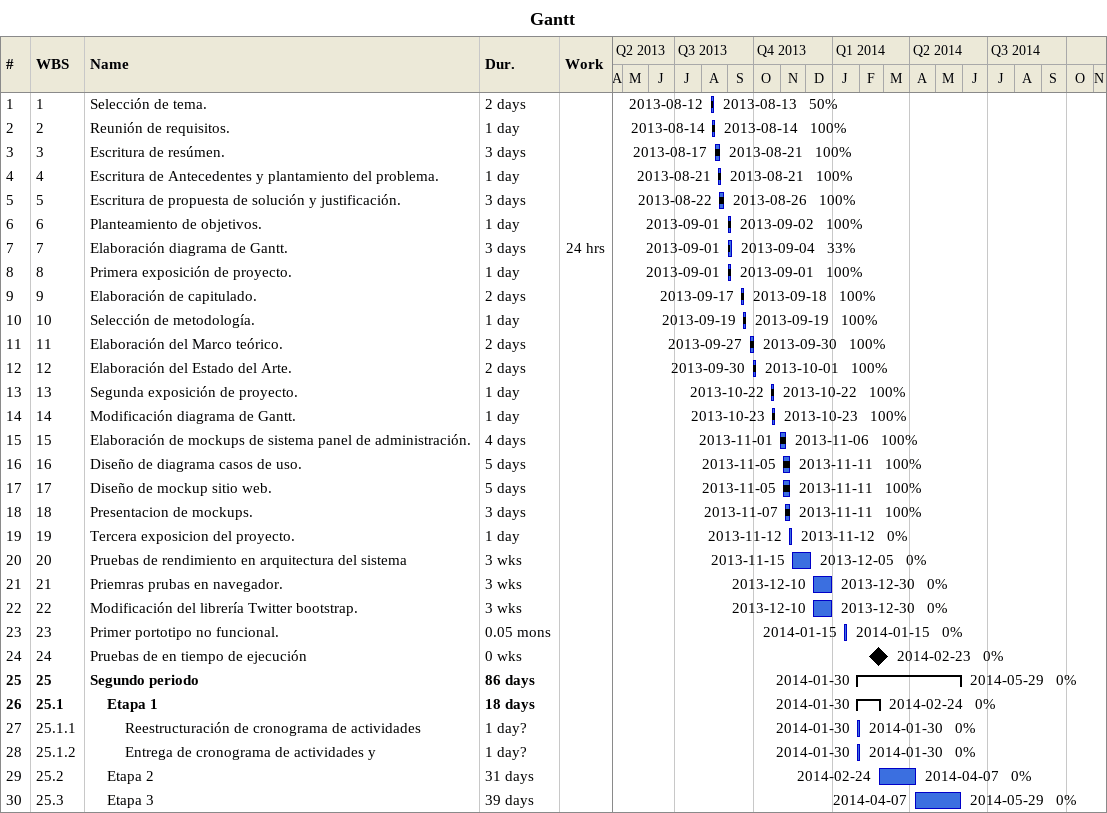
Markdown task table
Gantt

| ID | WBS | Task | Duration | Start | Finish | % complete | Work (h) |
|---|---|---|---|---|---|---|---|
| 1 | 1 | Selección de tema. | 2d | 2013-08-12 | 2013-08-13 | 50 |  |
| 2 | 2 | Reunión de requisitos. | 1d | 2013-08-14 | 2013-08-14 | 100 |  |
| 3 | 3 | Escritura de resúmen. | 3d | 2013-08-17 | 2013-08-21 | 100 |  |
| 4 | 4 | Escritura de Antecedentes y plantamiento del problema. | 1d | 2013-08-21 | 2013-08-21 | 100 |  |
| 5 | 5 | Escritura de propuesta de solución y justificación. | 3d | 2013-08-22 | 2013-08-26 | 100 |  |
| 6 | 6 | Planteamiento de objetivos. | 1d | 2013-09-01 | 2013-09-02 | 100 |  |
| 7 | 7 | Elaboración diagrama de Gantt. | 3d | 2013-09-01 | 2013-09-04 | 33 | 24 |
| 8 | 8 | Primera exposición de proyecto. | 1d | 2013-09-01 | 2013-09-01 | 100 |  |
| 9 | 9 | Elaboración de capitulado. | 2d | 2013-09-17 | 2013-09-18 | 100 |  |
| 10 | 10 | Selección de metodología. | 1d | 2013-09-19 | 2013-09-19 | 100 |  |
| 11 | 11 | Elaboración del Marco teórico. | 2d | 2013-09-27 | 2013-09-30 | 100 |  |
| 12 | 12 | Elaboración del Estado del Arte. | 2d | 2013-09-30 | 2013-10-01 | 100 |  |
| 13 | 13 | Segunda exposición de proyecto. | 1d | 2013-10-22 | 2013-10-22 | 100 |  |
| 14 | 14 | Modificación diagrama de Gantt. | 1d | 2013-10-23 | 2013-10-23 | 100 |  |
| 15 | 15 | Elaboración de mockups de sistema panel de administración. | 4d | 2013-11-01 | 2013-11-06 | 100 |  |
| 16 | 16 | Diseño de diagrama casos de uso. | 5d | 2013-11-05 | 2013-11-11 | 100 |  |
| 17 | 17 | Diseño de mockup sitio web. | 5d | 2013-11-05 | 2013-11-11 | 100 |  |
| 18 | 18 | Presentacion de mockups. | 3d | 2013-11-07 | 2013-11-11 | 100 |  |
| 19 | 19 | Tercera exposicion del proyecto. | 1d | 2013-11-12 | 2013-11-12 | 0 |  |
| 20 | 20 | Pruebas de rendimiento en arquitectura del sistema | 3w | 2013-11-15 | 2013-12-05 | 0 |  |
| 21 | 21 | Priemras prubas en navegador. | 3w | 2013-12-10 | 2013-12-30 | 0 |  |
| 22 | 22 | Modificación del librería Twitter bootstrap. | 3w | 2013-12-10 | 2013-12-30 | 0 |  |
| 23 | 23 | Primer portotipo no funcional. | 0.05mo | 2014-01-15 | 2014-01-15 | 0 |  |
| 24 | 24 | Pruebas de en tiempo de ejecución | 0w | 2014-02-23 | 2014-02-23 | 0 |  |
| 25 | 25 | **Segundo periodo** | 86d | 2014-01-30 | 2014-05-29 | 0 |  |
| 26 | 25.1 | **Etapa 1** | 18d | 2014-01-30 | 2014-02-24 | 0 |  |
| 27 | 25.1.1 | Reestructuración de cronograma de actividades | 1d? | 2014-01-30 | 2014-01-30 | 0 |  |
| 28 | 25.1.2 | Entrega de cronograma de actividades y | 1d? | 2014-01-30 | 2014-01-30 | 0 |  |
| 29 | 25.2 | Etapa 2 | 31d | 2014-02-24 | 2014-04-07 | 0 |  |
| 30 | 25.3 | Etapa 3 | 39d | 2014-04-07 | 2014-05-29 | 0 |  |
